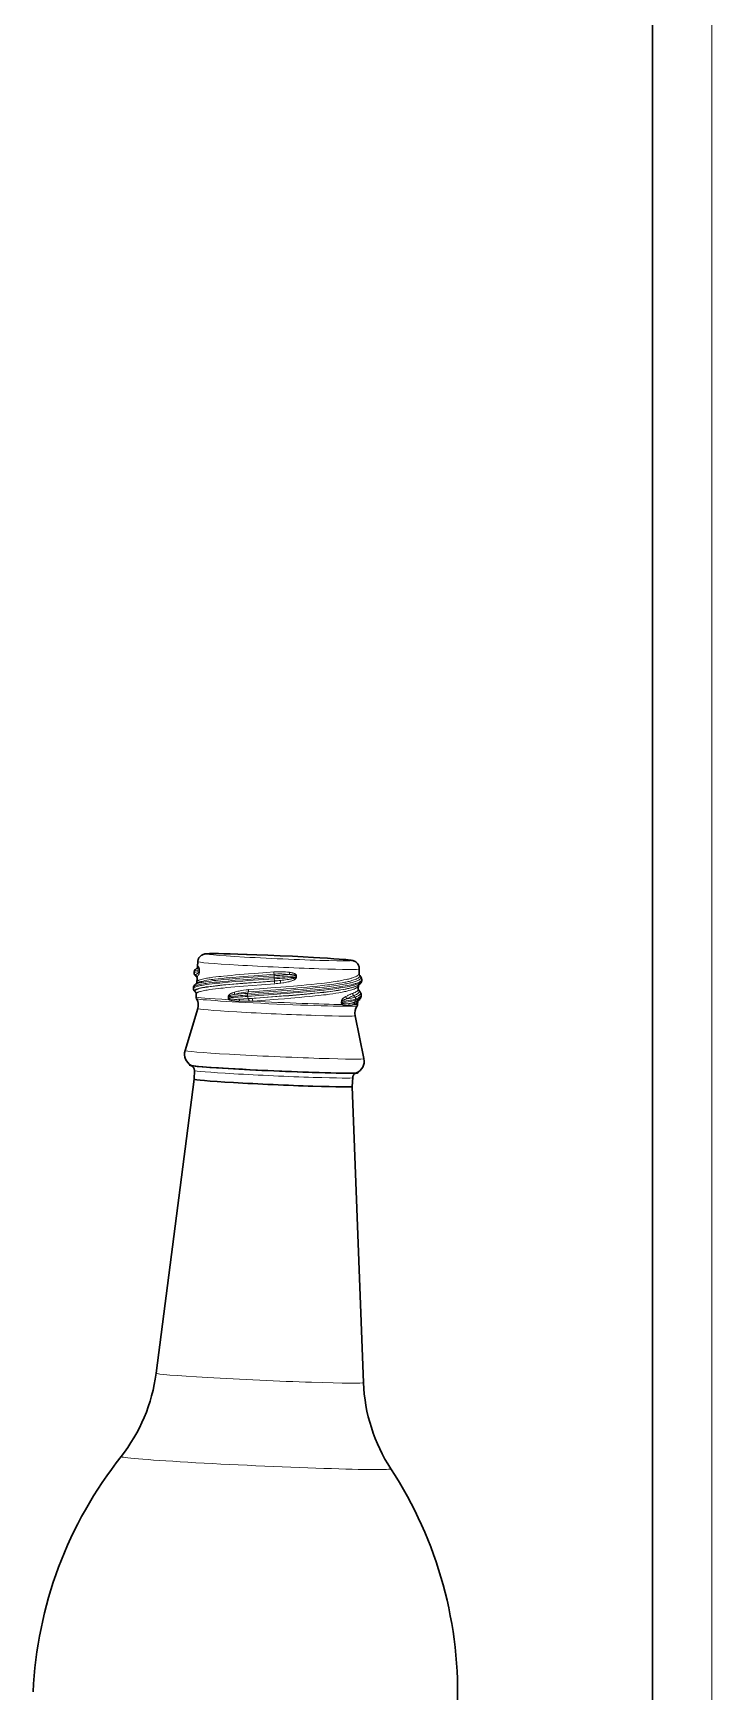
# Model space of a CAD drawing. Extents: x 0 to 420, y 0 to 594.
# Drawn here: x 339.1 to 420, y 198.3 to 396.2 of the extents above; entities that cross this region are included whole.
import ezdxf

# ---------------------------------------------------------------- set-up
doc = ezdxf.new("R2010")
doc.units = 0

msp = doc.modelspace()

# ---------------------------------------------------------------- linework, layer by layer
at = {"lineweight": 13}
msp.add_line((420.04, 0), (420.04, 594), dxfattribs=at)
at = {"color": 3, "lineweight": 30}
msp.add_line((412.97, 7.07), (412.97, 586.93), dxfattribs=at)
at = {"lineweight": 30, "ltscale": 0.013681}
for p, q in [((358.7, 284.87), (358.73, 285.42)), ((377.96, 284), (377.98, 284.55))]:
    msp.add_line(p, q, dxfattribs=at)
at = {"lineweight": 30, "ltscale": 0.001887}
for p, q in [((358.3, 284.22), (358.3, 284.14)), ((358.3, 284.14), (358.3, 284.07)), ((378.3, 283.3), (378.29, 283.23)), ((378.22, 281.46), (378.21, 281.38))]:
    msp.add_line(p, q, dxfattribs=at)
at = {"lineweight": 30, "ltscale": 0.000473849}
msp.add_line((358.32, 283.93), (358.31, 283.95), dxfattribs=at)
at = {"lineweight": 30, "ltscale": 0.005444}
msp.add_line((358.58, 284.62), (358.42, 284.47), dxfattribs=at)
at = {"lineweight": 13, "ltscale": 0.001113}
msp.add_line((358.44, 283.79), (358.47, 283.76), dxfattribs=at)
at = {"lineweight": 30, "ltscale": 0.000646455}
msp.add_line((358.56, 283.65), (358.58, 283.64), dxfattribs=at)
at = {"lineweight": 30, "ltscale": 0.011691}
for p, q in [((358.62, 283), (358.64, 283.47)), ((377.87, 282.13), (377.89, 282.6))]:
    msp.add_line(p, q, dxfattribs=at)
at = {"lineweight": 13, "ltscale": 0.001883}
msp.add_line((358.9, 284.34), (358.91, 284.41), dxfattribs=at)
at = {"lineweight": 13, "ltscale": 0.001882}
for p, q in [((358.9, 284.26), (358.9, 284.34)), ((370.42, 283.65), (370.43, 283.73)), ((370.42, 283.58), (370.42, 283.65)), ((362.36, 281.27), (362.35, 281.19)), ((362.35, 281.19), (362.35, 281.12)), ((375.84, 280.62), (375.85, 280.7)), ((375.84, 280.55), (375.84, 280.62))]:
    msp.add_line(p, q, dxfattribs=at)
at = {"lineweight": 13, "ltscale": 0.000843621}
msp.add_line((358.9, 284.26), (358.93, 284.26), dxfattribs=at)
at = {"lineweight": 13, "ltscale": 0.000842457}
msp.add_line((358.91, 284.41), (358.94, 284.41), dxfattribs=at)
at = {"lineweight": 13, "ltscale": 0.001881}
msp.add_line((358.93, 284.26), (358.94, 284.33), dxfattribs=at)
at = {"lineweight": 13, "ltscale": 0.00188}
for p, q in [((358.94, 284.33), (358.94, 284.41)), ((370.51, 283.65), (370.51, 283.73)), ((370.51, 283.58), (370.51, 283.65))]:
    msp.add_line(p, q, dxfattribs=at)
at = {"lineweight": 13, "ltscale": 0.004507}
msp.add_line((367.82, 283.93), (367.82, 283.75), dxfattribs=at)
at = {"lineweight": 13, "ltscale": 0.001875}
for p, q in [((367.83, 283.54), (367.84, 283.46)), ((367.84, 283.46), (367.85, 283.39)), ((364.67, 281.43), (364.67, 281.36)), ((364.67, 281.36), (364.68, 281.28))]:
    msp.add_line(p, q, dxfattribs=at)
at = {"lineweight": 13, "ltscale": 0.018278}
msp.add_line((368.6, 283.19), (367.87, 283.13), dxfattribs=at)
at = {"lineweight": 13, "ltscale": 0.000546129}
msp.add_line((367.87, 283.13), (367.88, 283.11), dxfattribs=at)
at = {"lineweight": 13, "ltscale": 0.002241}
for p, q in [((370.42, 283.58), (370.51, 283.58)), ((370.43, 283.73), (370.51, 283.73))]:
    msp.add_line(p, q, dxfattribs=at)
at = {"lineweight": 13, "ltscale": 0.006256}
msp.add_line((378.04, 283.67), (378.21, 283.49), dxfattribs=at)
at = {"lineweight": 30, "ltscale": 0.004819}
msp.add_line((378.05, 283.76), (378.17, 283.61), dxfattribs=at)
at = {"lineweight": 30, "ltscale": 0.000358293}
msp.add_line((378.27, 283.04), (378.27, 283.06), dxfattribs=at)
at = {"lineweight": 13, "ltscale": 0.001855}
for p, q in [((378.29, 283.2), (378.28, 283.13)), ((378.29, 283.27), (378.29, 283.2))]:
    msp.add_line(p, q, dxfattribs=at)
at = {"lineweight": 30, "ltscale": 0.001886}
for p, q in [((378.29, 283.23), (378.29, 283.15)), ((378.21, 281.38), (378.21, 281.31))]:
    msp.add_line(p, q, dxfattribs=at)
at = {"lineweight": 30, "ltscale": 0.001889}
msp.add_line((358.21, 282.36), (358.21, 282.29), dxfattribs=at)
at = {"lineweight": 30, "ltscale": 0.001888}
msp.add_line((358.21, 282.29), (358.21, 282.21), dxfattribs=at)
at = {"lineweight": 30, "ltscale": 0.006361}
msp.add_line((358.55, 282.84), (358.36, 282.67), dxfattribs=at)
at = {"lineweight": 30, "ltscale": 0.000738287}
msp.add_line((358.48, 281.77), (358.5, 281.76), dxfattribs=at)
at = {"lineweight": 30, "ltscale": 0.009055}
for p, q in [((358.54, 281.22), (358.55, 281.58)), ((377.79, 280.35), (377.81, 280.71))]:
    msp.add_line(p, q, dxfattribs=at)
at = {"lineweight": 13, "ltscale": 0.00171}
msp.add_line((362.42, 281.11), (362.35, 281.12), dxfattribs=at)
at = {"lineweight": 13, "ltscale": 0.001708}
msp.add_line((362.42, 281.26), (362.36, 281.27), dxfattribs=at)
at = {"lineweight": 13, "ltscale": 0.001884}
for p, q in [((362.42, 281.26), (362.42, 281.19)), ((362.42, 281.19), (362.42, 281.11)), ((375.91, 280.62), (375.91, 280.7)), ((375.91, 280.55), (375.91, 280.62))]:
    msp.add_line(p, q, dxfattribs=at)
at = {"lineweight": 13, "ltscale": 0.003089}
msp.add_line((363.52, 280.94), (363.64, 280.94), dxfattribs=at)
at = {"lineweight": 13, "ltscale": 0.00462}
msp.add_line((364.74, 281.82), (364.68, 281.64), dxfattribs=at)
at = {"lineweight": 13, "ltscale": 0.000714841}
msp.add_line((364.75, 281.02), (364.77, 281), dxfattribs=at)
at = {"lineweight": 13, "ltscale": 0.011226}
msp.add_line((364.77, 281), (365.21, 281.04), dxfattribs=at)
at = {"lineweight": 13, "ltscale": 0.006192}
msp.add_line((377.31, 281.38), (377.47, 281.19), dxfattribs=at)
at = {"lineweight": 13, "ltscale": 0.001857}
for p, q in [((377.56, 280.98), (377.56, 280.9)), ((377.56, 280.9), (377.56, 280.83))]:
    msp.add_line(p, q, dxfattribs=at)
at = {"lineweight": 30, "ltscale": 0.001142}
msp.add_line((377.83, 282.6), (377.79, 282.58), dxfattribs=at)
at = {"lineweight": 30, "ltscale": 0.006037}
msp.add_line((377.89, 282.06), (378.05, 281.88), dxfattribs=at)
at = {"lineweight": 30, "ltscale": 0.000256948}
msp.add_line((377.9, 282.64), (377.9, 282.63), dxfattribs=at)
at = {"lineweight": 30, "ltscale": 0.130659}
for p, q in [((358.73, 279.83), (357.21, 274.83)), ((377.48, 278.98), (378.54, 273.86))]:
    msp.add_line(p, q, dxfattribs=at)
at = {"lineweight": 13, "ltscale": 0.003245}
msp.add_line((363.59, 280.71), (363.72, 280.71), dxfattribs=at)
at = {"lineweight": 13, "ltscale": 0.010954}
msp.add_line((364.85, 280.71), (365.29, 280.71), dxfattribs=at)
at = {"lineweight": 13, "ltscale": 0.001681}
msp.add_line((375.84, 280.55), (375.91, 280.55), dxfattribs=at)
at = {"lineweight": 13, "ltscale": 0.001679}
msp.add_line((375.85, 280.7), (375.91, 280.7), dxfattribs=at)
at = {"lineweight": 13, "ltscale": 0.003853}
msp.add_line((377.2, 280.28), (377.35, 280.31), dxfattribs=at)
at = {"lineweight": 13, "ltscale": 0.001096}
msp.add_line((377.42, 280.58), (377.38, 280.56), dxfattribs=at)
at = {"lineweight": 30, "ltscale": 0.001148}
msp.add_line((377.75, 280.72), (377.71, 280.7), dxfattribs=at)
at = {"lineweight": 30}
for p, q in [((358.28, 271.4), (353.76, 236.33)), ((377.16, 270.55), (378.49, 235.21))]:
    msp.add_line(p, q, dxfattribs=at)
at = {"lineweight": 30, "ltscale": 0.026244}
msp.add_line((358.28, 271.4), (358.33, 272.45), dxfattribs=at)
at = {"lineweight": 30, "ltscale": 0.026243}
msp.add_line((377.16, 270.55), (377.21, 271.6), dxfattribs=at)
at = {"lineweight": 13}
for points in [[(358.8, 284.83), (358.76, 284.85), (358.74, 284.87), (358.72, 284.88), (358.71, 284.88), (358.71, 284.88), (358.7, 284.88), (358.7, 284.87)], [(367.83, 283.54), (365.93, 283.4), (364.7, 283.31), (364.1, 283.27), (363.2, 283.2), (362.77, 283.16), (362.34, 283.12), (361.67, 283.06), (361.34, 283.03), (361.01, 283), (360.72, 282.97), (360.45, 282.94), (360.08, 282.89), (359.73, 282.84), (359.57, 282.82), (359.41, 282.79), (359.17, 282.75), (359.05, 282.73), (358.95, 282.71), (358.81, 282.67), (358.69, 282.64), (358.58, 282.61), (358.5, 282.58), (358.42, 282.55), (358.39, 282.53), (358.35, 282.52), (358.32, 282.5), (358.29, 282.47), (358.26, 282.45), (358.24, 282.43), (358.23, 282.41), (358.22, 282.39), (358.21, 282.36)], [(367.85, 283.39), (365.95, 283.25), (364.71, 283.16), (364.1, 283.12), (363.21, 283.05), (362.77, 283.01), (362.34, 282.97), (361.67, 282.91), (361.34, 282.88), (361.01, 282.85), (360.72, 282.82), (360.44, 282.79), (360.07, 282.74), (359.73, 282.69), (359.56, 282.67), (359.41, 282.64), (359.16, 282.6), (359.05, 282.58), (358.94, 282.55), (358.81, 282.52), (358.69, 282.49), (358.58, 282.46), (358.49, 282.43), (358.41, 282.4), (358.38, 282.38), (358.35, 282.37), (358.31, 282.35), (358.28, 282.32), (358.25, 282.3), (358.23, 282.28), (358.22, 282.26), (358.21, 282.24), (358.21, 282.21)], [(367.87, 283.13), (366.01, 282.99), (364.78, 282.9), (364.18, 282.86), (363.3, 282.79), (362.86, 282.75), (362.44, 282.71), (361.78, 282.65), (361.45, 282.62), (361.13, 282.59), (360.84, 282.56), (360.57, 282.52), (360.2, 282.48), (359.86, 282.43), (359.7, 282.41), (359.55, 282.38), (359.41, 282.36), (359.28, 282.33), (359.18, 282.31), (359.08, 282.29), (358.94, 282.26), (358.82, 282.23), (358.71, 282.19), (358.62, 282.16), (358.55, 282.13), (358.51, 282.11), (358.48, 282.1), (358.45, 282.08), (358.41, 282.05), (358.39, 282.03), (358.37, 282.01), (358.36, 282), (358.35, 281.98), (358.35, 281.96), (358.34, 281.94), (358.34, 281.93), (358.35, 281.91), (358.36, 281.88), (358.37, 281.86), (358.39, 281.84), (358.41, 281.82), (358.43, 281.81), (358.45, 281.79), (358.48, 281.77)], [(367.82, 283.75), (365.9, 283.61), (364.75, 283.53), (364.18, 283.48), (363.31, 283.41), (362.88, 283.38), (362.46, 283.34), (361.81, 283.28), (361.47, 283.25), (361.14, 283.22), (360.87, 283.19), (360.61, 283.16), (360.24, 283.11), (359.9, 283.07), (359.74, 283.04), (359.58, 283.02), (359.44, 282.99), (359.3, 282.97), (359.19, 282.95), (359.09, 282.93), (358.95, 282.9), (358.82, 282.86), (358.7, 282.83), (358.61, 282.8), (358.53, 282.77), (358.5, 282.75), (358.46, 282.73), (358.42, 282.71), (358.39, 282.69), (358.36, 282.67)], [(358.44, 283.79), (358.44, 283.76), (358.46, 283.74), (358.48, 283.72), (358.5, 283.7), (358.51, 283.69), (358.56, 283.65)], [(358.47, 283.85), (358.49, 283.88), (358.52, 283.9), (358.54, 283.92), (358.57, 283.95), (358.62, 283.98), (358.68, 284.02), (358.73, 284.05), (358.75, 284.07), (358.79, 284.11), (358.81, 284.12), (358.83, 284.14), (358.85, 284.17), (358.87, 284.18), (358.88, 284.21), (358.89, 284.22), (358.9, 284.24), (358.9, 284.26)], [(358.47, 283.76), (358.48, 283.75), (358.49, 283.73), (358.5, 283.72), (358.51, 283.7), (358.54, 283.67), (358.58, 283.64)], [(358.55, 282.84), (358.57, 282.85), (358.58, 282.87), (358.63, 282.9), (358.68, 282.92), (358.74, 282.95), (358.81, 282.98), (358.89, 283), (358.95, 283.02), (359.02, 283.04), (359.1, 283.06), (359.19, 283.08), (359.37, 283.12), (359.58, 283.16), (359.81, 283.2), (360.05, 283.24), (360.31, 283.28), (360.51, 283.3), (360.72, 283.33), (361.16, 283.38), (361.62, 283.43), (362.11, 283.48), (362.49, 283.51), (362.88, 283.55), (363.69, 283.61)], [(358.67, 284.57), (358.64, 284.59), (358.62, 284.61), (358.6, 284.62), (358.59, 284.62), (358.59, 284.62), (358.58, 284.62)], [(358.62, 283), (358.62, 283.03), (358.63, 283.05), (358.64, 283.07), (358.66, 283.09), (358.68, 283.11), (358.71, 283.13), (358.73, 283.15), (358.76, 283.16), (358.81, 283.19), (358.86, 283.21), (358.91, 283.23), (358.96, 283.25), (359.02, 283.27), (359.14, 283.31), (359.29, 283.34), (359.44, 283.38), (359.62, 283.41), (359.75, 283.44), (359.89, 283.46), (360.05, 283.49), (360.22, 283.51), (360.54, 283.56), (360.88, 283.6), (361.24, 283.64), (361.52, 283.67), (361.81, 283.7), (362.26, 283.75), (362.72, 283.79), (363.22, 283.84), (363.73, 283.88)], [(358.65, 283.52), (358.66, 283.55), (358.67, 283.58), (358.69, 283.62), (358.71, 283.65), (358.75, 283.72), (358.79, 283.8), (358.82, 283.84), (358.84, 283.89), (358.86, 283.93), (358.88, 283.99), (358.9, 284.05), (358.91, 284.09), (358.92, 284.13), (358.93, 284.18), (358.93, 284.23), (358.93, 284.26)], [(358.91, 284.41), (358.91, 284.43), (358.9, 284.46), (358.89, 284.47), (358.88, 284.49), (358.87, 284.5), (358.86, 284.51), (358.84, 284.52), (358.82, 284.53), (358.8, 284.54), (358.77, 284.55), (358.75, 284.56), (358.71, 284.56), (358.67, 284.57)], [(358.94, 284.41), (358.94, 284.47), (358.94, 284.52), (358.93, 284.56), (358.92, 284.6), (358.91, 284.63), (358.9, 284.66), (358.89, 284.7), (358.87, 284.74), (358.85, 284.76), (358.84, 284.78), (358.83, 284.8), (358.81, 284.81), (358.8, 284.83)], [(363.56, 282.78), (364.08, 282.82), (365.15, 282.91), (366.27, 282.99), (367.88, 283.11)], [(363.69, 283.61), (364.75, 283.7), (365.47, 283.75), (366.95, 283.87), (367.82, 283.93)], [(363.73, 283.88), (364.77, 283.96), (365.49, 284.02), (366.95, 284.13), (367.8, 284.2)], [(378.29, 283.27), (378.28, 283.25), (378.26, 283.22), (378.24, 283.2), (378.23, 283.18), (378.21, 283.16), (378.17, 283.12), (378.11, 283.08), (378.05, 283.04), (377.97, 283), (377.89, 282.96), (377.8, 282.92), (377.7, 282.88), (377.59, 282.84), (377.51, 282.82), (377.43, 282.79), (377.33, 282.76), (377.22, 282.73), (377.01, 282.68), (376.78, 282.63), (376.54, 282.58), (376.29, 282.53), (376.03, 282.49), (375.75, 282.44), (375.54, 282.41), (375.32, 282.38), (375.08, 282.34), (374.83, 282.31), (374.31, 282.24), (373.78, 282.18), (373.24, 282.12), (372.68, 282.06), (372.12, 282.01), (371.69, 281.97), (371.26, 281.93), (370.69, 281.88), (370.12, 281.84), (369.37, 281.78), (368.62, 281.72), (367.74, 281.66), (365.97, 281.53), (364.67, 281.43)], [(378.21, 283.49), (378.19, 283.46), (378.17, 283.42), (378.15, 283.39), (378.11, 283.36), (378.09, 283.34), (378.06, 283.32), (378.03, 283.29), (378, 283.27), (377.96, 283.25), (377.92, 283.23), (377.88, 283.2), (377.83, 283.18), (377.73, 283.14), (377.61, 283.09), (377.49, 283.05), (377.36, 283.01), (377.26, 282.98), (377.15, 282.95), (377.04, 282.92), (376.92, 282.89), (376.78, 282.86), (376.64, 282.83), (376.49, 282.8), (376.33, 282.77), (376.01, 282.71), (375.68, 282.65), (375.33, 282.6), (374.96, 282.55), (374.69, 282.51), (374.42, 282.48), (374.12, 282.44), (373.81, 282.4), (373.27, 282.34), (372.73, 282.29), (372.17, 282.23), (371.75, 282.19), (371.32, 282.16), (370.75, 282.11), (370.18, 282.06), (369.45, 282), (368.71, 281.94), (367.81, 281.88), (366.01, 281.74), (364.68, 281.64)], [(378.28, 283.13), (378.27, 283.1), (378.26, 283.07), (378.24, 283.05), (378.22, 283.03), (378.2, 283.01), (378.18, 282.99), (378.16, 282.97), (378.11, 282.93), (378.05, 282.89), (377.97, 282.85), (377.89, 282.81), (377.8, 282.77), (377.7, 282.73), (377.59, 282.69), (377.51, 282.67), (377.43, 282.64), (377.33, 282.61), (377.23, 282.59), (377.01, 282.53), (376.79, 282.48), (376.55, 282.43), (376.3, 282.38), (376.03, 282.34), (375.76, 282.29), (375.55, 282.26), (375.33, 282.23), (375.09, 282.19), (374.84, 282.16), (374.32, 282.09), (373.79, 282.03), (373.25, 281.97), (372.7, 281.92), (372.14, 281.86), (371.71, 281.82), (371.28, 281.78), (370.71, 281.74), (370.13, 281.69), (369.38, 281.63), (368.64, 281.57), (367.75, 281.51), (365.99, 281.38), (364.68, 281.28)], [(364.74, 281.82), (366.07, 281.92), (367.43, 282.03), (368.65, 282.12), (369.26, 282.17), (370.17, 282.24), (370.65, 282.29), (371.13, 282.33), (371.77, 282.39), (372.39, 282.45), (373, 282.51), (373.59, 282.58), (373.9, 282.61), (374.21, 282.65), (374.46, 282.68), (374.71, 282.72), (374.96, 282.75), (375.2, 282.79), (375.42, 282.82), (375.63, 282.85), (375.95, 282.91), (376.25, 282.97), (376.4, 283), (376.55, 283.03), (376.67, 283.06), (376.79, 283.08), (376.91, 283.11), (377.02, 283.14), (377.12, 283.17), (377.21, 283.2), (377.35, 283.24), (377.48, 283.29), (377.6, 283.34), (377.65, 283.36), (377.7, 283.38), (377.77, 283.42), (377.84, 283.46), (377.9, 283.5), (377.92, 283.52), (377.95, 283.54), (377.97, 283.56), (377.98, 283.58), (378.01, 283.61), (378.03, 283.64), (378.04, 283.67)], [(364.76, 282.09), (366.07, 282.19), (367.42, 282.29), (368.63, 282.39), (369.23, 282.44), (370.13, 282.51), (370.61, 282.55), (371.08, 282.6), (371.71, 282.65), (372.33, 282.72), (372.94, 282.78), (373.52, 282.84), (373.83, 282.88), (374.13, 282.92), (374.39, 282.95), (374.64, 282.99), (374.88, 283.02), (375.12, 283.06), (375.34, 283.09), (375.55, 283.12), (375.86, 283.18), (376.16, 283.24), (376.44, 283.29), (376.57, 283.32), (376.7, 283.35), (376.81, 283.38), (376.92, 283.41), (377.02, 283.44), (377.12, 283.47), (377.26, 283.52), (377.39, 283.56), (377.5, 283.61), (377.55, 283.63), (377.6, 283.66), (377.68, 283.7), (377.74, 283.73), (377.8, 283.77), (377.83, 283.8), (377.85, 283.82), (377.87, 283.84), (377.89, 283.86), (377.91, 283.88), (377.93, 283.91), (377.94, 283.94)], [(368.6, 283.19), (368.81, 283.21), (369.01, 283.23), (369.2, 283.25), (369.39, 283.28), (369.58, 283.31), (369.68, 283.32), (369.78, 283.34), (369.87, 283.36), (369.96, 283.38), (370.06, 283.4), (370.15, 283.42), (370.2, 283.44), (370.25, 283.46), (370.28, 283.47), (370.31, 283.49), (370.34, 283.5), (370.37, 283.52), (370.38, 283.53), (370.39, 283.54), (370.41, 283.55), (370.41, 283.56), (370.42, 283.57), (370.42, 283.58)], [(368.63, 282.87), (368.89, 282.9), (369.01, 282.92), (369.14, 282.94), (369.3, 282.97), (369.47, 283.01), (369.55, 283.02), (369.63, 283.04), (369.71, 283.07), (369.79, 283.09), (369.86, 283.11), (369.93, 283.13), (370.02, 283.17), (370.08, 283.19), (370.13, 283.21), (370.17, 283.23), (370.21, 283.25), (370.28, 283.29), (370.31, 283.31), (370.34, 283.33), (370.36, 283.35), (370.39, 283.37), (370.41, 283.39), (370.44, 283.42), (370.45, 283.44), (370.47, 283.46), (370.48, 283.48), (370.49, 283.51), (370.5, 283.54), (370.51, 283.56), (370.51, 283.58)], [(370.43, 283.73), (370.43, 283.74), (370.42, 283.74), (370.42, 283.75), (370.42, 283.76), (370.4, 283.77), (370.38, 283.79), (370.36, 283.8), (370.33, 283.81), (370.3, 283.82), (370.27, 283.83), (370.21, 283.84), (370.15, 283.85), (370.1, 283.86), (370.02, 283.87), (369.94, 283.88), (369.85, 283.88), (369.75, 283.88), (369.66, 283.89)], [(370.51, 283.73), (370.51, 283.74), (370.51, 283.76), (370.51, 283.78), (370.51, 283.79), (370.49, 283.82), (370.48, 283.85), (370.46, 283.87), (370.44, 283.89), (370.42, 283.91), (370.4, 283.93), (370.35, 283.96), (370.31, 283.98), (370.25, 284.01), (370.19, 284.04), (370.13, 284.06), (370.08, 284.07), (370.03, 284.09), (369.94, 284.11), (369.87, 284.12), (369.81, 284.13), (369.67, 284.15)], [(363.56, 282.78), (363.03, 282.74), (362.52, 282.7), (362.08, 282.66), (361.65, 282.61), (361.36, 282.58), (361.08, 282.55), (360.71, 282.51), (360.37, 282.47), (360.05, 282.43), (359.87, 282.4), (359.71, 282.38), (359.55, 282.35), (359.41, 282.33), (359.23, 282.29), (359.06, 282.25), (358.91, 282.22), (358.78, 282.18), (358.72, 282.16), (358.67, 282.14), (358.62, 282.12), (358.58, 282.1), (358.52, 282.08), (358.48, 282.05), (358.44, 282.02), (358.42, 282), (358.41, 281.99), (358.4, 281.97), (358.39, 281.95), (358.38, 281.93), (358.38, 281.91), (358.38, 281.9), (358.39, 281.87), (358.4, 281.85), (358.42, 281.83), (358.43, 281.81), (358.45, 281.8), (358.47, 281.78), (358.5, 281.76)], [(363.67, 282.46), (363.15, 282.41), (362.65, 282.37), (362.19, 282.33), (361.76, 282.28), (361.46, 282.25), (361.18, 282.22), (360.82, 282.18), (360.48, 282.14), (360.16, 282.09), (359.99, 282.07), (359.83, 282.04), (359.67, 282.01), (359.53, 281.99), (359.35, 281.95), (359.19, 281.91), (359.04, 281.88), (358.97, 281.86), (358.91, 281.84), (358.86, 281.82), (358.81, 281.8), (358.75, 281.77), (358.69, 281.74), (358.65, 281.71), (358.62, 281.69), (358.59, 281.66), (358.58, 281.65), (358.57, 281.64), (358.56, 281.62), (358.56, 281.6), (358.55, 281.58)], [(362.35, 281.12), (362.35, 281.08), (362.35, 281.05), (362.36, 281.02), (362.38, 280.99), (362.39, 280.97), (362.41, 280.94), (362.43, 280.93), (362.44, 280.91), (362.47, 280.89), (362.49, 280.87)], [(363.1, 281.79), (362.99, 281.76), (362.89, 281.72), (362.83, 281.7), (362.78, 281.68), (362.73, 281.66), (362.68, 281.63), (362.62, 281.6), (362.56, 281.56), (362.53, 281.54), (362.5, 281.52), (362.48, 281.49), (362.45, 281.47), (362.43, 281.44), (362.4, 281.4), (362.39, 281.38), (362.38, 281.36), (362.37, 281.34), (362.36, 281.31), (362.36, 281.29), (362.36, 281.27)], [(363.09, 281.52), (363, 281.51), (362.91, 281.49), (362.85, 281.47), (362.78, 281.46), (362.71, 281.44), (362.64, 281.41), (362.6, 281.4), (362.56, 281.38), (362.53, 281.37), (362.51, 281.36), (362.49, 281.34), (362.47, 281.33), (362.45, 281.31), (362.44, 281.3), (362.43, 281.28), (362.42, 281.27), (362.42, 281.26)], [(362.42, 281.11), (362.42, 281.1), (362.42, 281.09), (362.42, 281.08), (362.43, 281.07), (362.44, 281.06), (362.46, 281.04), (362.48, 281.03), (362.51, 281.02), (362.53, 281.01)], [(363.52, 280.94), (363.38, 280.93), (363.24, 280.93), (363.11, 280.93), (362.97, 280.94), (362.91, 280.94), (362.84, 280.95), (362.78, 280.95), (362.71, 280.96), (362.67, 280.97), (362.62, 280.98), (362.58, 280.99), (362.53, 281.01)], [(363.67, 282.46), (364.18, 282.5), (365.24, 282.59), (366.34, 282.67), (367.91, 282.79)], [(377.83, 282.6), (377.74, 282.56), (377.64, 282.51), (377.53, 282.47), (377.41, 282.43), (377.33, 282.4), (377.24, 282.38), (377.05, 282.32), (376.94, 282.29), (376.82, 282.27), (376.58, 282.21), (376.32, 282.16), (376.05, 282.11), (375.77, 282.06), (375.48, 282.01), (375.25, 281.98), (375.02, 281.94), (374.58, 281.88), (374.12, 281.83), (373.65, 281.77), (373.32, 281.73), (372.98, 281.7), (372.58, 281.66), (372.18, 281.62), (371.42, 281.55), (370.52, 281.47), (369.59, 281.39), (368.9, 281.34), (367.51, 281.23), (366.12, 281.13), (364.75, 281.02)], [(364.77, 281), (364.78, 280.98), (364.79, 280.96), (364.8, 280.93), (364.81, 280.9), (364.83, 280.84), (364.84, 280.78), (364.85, 280.71)], [(377.79, 282.58), (377.7, 282.54), (377.6, 282.49), (377.49, 282.45), (377.37, 282.41), (377.24, 282.37), (377.1, 282.33), (376.99, 282.3), (376.88, 282.27), (376.76, 282.24), (376.63, 282.21), (376.37, 282.15), (376.09, 282.1), (375.79, 282.05), (375.48, 282), (375.16, 281.95), (374.82, 281.9), (374.56, 281.86), (374.3, 281.83), (373.75, 281.76), (373.23, 281.71), (372.7, 281.65), (372.15, 281.59), (371.74, 281.55), (371.31, 281.52), (370.45, 281.44), (369.58, 281.37), (368.71, 281.3), (368.17, 281.26), (367.11, 281.18), (366.16, 281.11), (365.21, 281.04)], [(377.89, 282.54), (377.88, 282.52), (377.86, 282.49), (377.85, 282.47), (377.84, 282.45), (377.82, 282.43), (377.78, 282.39), (377.74, 282.36), (377.69, 282.32), (377.63, 282.29), (377.57, 282.25), (377.53, 282.23), (377.48, 282.21), (377.37, 282.16), (377.31, 282.14), (377.24, 282.11), (377.09, 282.06), (376.93, 282.01), (376.76, 281.97), (376.64, 281.94), (376.52, 281.91), (376.38, 281.88), (376.24, 281.85), (376.09, 281.81), (375.94, 281.78), (375.76, 281.75), (375.57, 281.72), (375.21, 281.66), (374.83, 281.6), (374.44, 281.55), (374.03, 281.49), (373.73, 281.46), (373.43, 281.42), (373.08, 281.38), (372.73, 281.34), (372.11, 281.28), (371.46, 281.22), (370.81, 281.16), (370.32, 281.11), (369.82, 281.07), (369.06, 281.01), (368.3, 280.95), (366.79, 280.83), (365.29, 280.71)], [(375.85, 280.7), (375.85, 280.74), (375.86, 280.78), (375.87, 280.82), (375.89, 280.84), (375.9, 280.87), (375.93, 280.91), (375.95, 280.94), (375.98, 280.98), (376.01, 281), (376.03, 281.03), (376.06, 281.06), (376.1, 281.08), (376.14, 281.12), (376.19, 281.15), (376.23, 281.18), (376.28, 281.21), (376.37, 281.26)], [(375.91, 280.7), (375.92, 280.71), (375.92, 280.72), (375.93, 280.74), (375.95, 280.76), (375.97, 280.77), (375.99, 280.79), (376.01, 280.8), (376.05, 280.82), (376.09, 280.84), (376.13, 280.86), (376.18, 280.88), (376.23, 280.9), (376.32, 280.93), (376.4, 280.96), (376.5, 280.99)], [(376.37, 281.26), (376.58, 281.37), (376.68, 281.42), (376.78, 281.47), (376.91, 281.52), (377.03, 281.58), (377.14, 281.62), (377.21, 281.64)], [(376.5, 280.99), (376.64, 281.06), (376.77, 281.13), (376.9, 281.2), (377.02, 281.26), (377.13, 281.31), (377.24, 281.35), (377.31, 281.38)], [(377.87, 282.13), (377.87, 282.11), (377.86, 282.08), (377.85, 282.05), (377.85, 282.04), (377.83, 282.02), (377.82, 282), (377.81, 281.98), (377.77, 281.94), (377.73, 281.9), (377.68, 281.87), (377.62, 281.83), (377.58, 281.81), (377.54, 281.79), (377.49, 281.76), (377.44, 281.74), (377.33, 281.69), (377.21, 281.64)], [(377.89, 282.06), (377.91, 282.04), (377.92, 282.02), (377.93, 282), (377.94, 281.98), (377.96, 281.95), (377.96, 281.92), (377.97, 281.89), (377.97, 281.86), (377.97, 281.83), (377.96, 281.8), (377.94, 281.77), (377.93, 281.74), (377.91, 281.72), (377.9, 281.7), (377.88, 281.68), (377.86, 281.66), (377.81, 281.62), (377.76, 281.58), (377.71, 281.55), (377.65, 281.52), (377.58, 281.49), (377.53, 281.46), (377.47, 281.44), (377.39, 281.41), (377.31, 281.38)], [(378.05, 281.88), (378.08, 281.84), (378.1, 281.82), (378.11, 281.8), (378.12, 281.78), (378.13, 281.76), (378.14, 281.73), (378.14, 281.7), (378.14, 281.66), (378.13, 281.63), (378.12, 281.6), (378.11, 281.57), (378.08, 281.54), (378.06, 281.5), (378.02, 281.47), (378, 281.45), (377.97, 281.43), (377.94, 281.41), (377.91, 281.39), (377.85, 281.35), (377.78, 281.32), (377.71, 281.29), (377.66, 281.26), (377.6, 281.24), (377.47, 281.19)], [(378.22, 281.46), (378.21, 281.42), (378.2, 281.39), (378.19, 281.35), (378.16, 281.32), (378.14, 281.29), (378.1, 281.25), (378.05, 281.22), (378, 281.18), (377.94, 281.15), (377.88, 281.11), (377.81, 281.08), (377.75, 281.05), (377.69, 281.03), (377.56, 280.98), (377.56, 280.98)], [(378.21, 281.31), (378.21, 281.27), (378.2, 281.24), (378.18, 281.2), (378.16, 281.17), (378.13, 281.14), (378.09, 281.1), (378.05, 281.07), (378, 281.03), (377.94, 281), (377.88, 280.96), (377.81, 280.93), (377.75, 280.9), (377.69, 280.88), (377.56, 280.83), (377.56, 280.83)], [(363.59, 280.71), (363.46, 280.72), (363.32, 280.73), (363.24, 280.73), (363.15, 280.74), (363.04, 280.75), (362.92, 280.77), (362.81, 280.78), (362.76, 280.79), (362.7, 280.81), (362.63, 280.83), (362.56, 280.85), (362.49, 280.87)], [(375.84, 280.55), (375.84, 280.51), (375.85, 280.47), (375.86, 280.43), (375.87, 280.4), (375.89, 280.36), (375.92, 280.33), (375.94, 280.31)], [(375.91, 280.55), (375.91, 280.53), (375.91, 280.52), (375.92, 280.5), (375.93, 280.49), (375.94, 280.48), (375.96, 280.47), (375.98, 280.46), (376.02, 280.45)], [(376.69, 280.21), (376.62, 280.21), (376.54, 280.21), (376.48, 280.21), (376.41, 280.21), (376.36, 280.21), (376.31, 280.22), (376.26, 280.22), (376.21, 280.23), (376.16, 280.24), (376.11, 280.25), (376.05, 280.27), (376, 280.29), (375.94, 280.31)], [(376.85, 280.43), (376.73, 280.42), (376.6, 280.4), (376.53, 280.4), (376.47, 280.4), (376.38, 280.39), (376.29, 280.4), (376.24, 280.4), (376.19, 280.41), (376.14, 280.42), (376.08, 280.43), (376.02, 280.45)], [(377.35, 280.31), (377.41, 280.33), (377.46, 280.36), (377.5, 280.38), (377.55, 280.4), (377.61, 280.44), (377.66, 280.48), (377.7, 280.52), (377.72, 280.54), (377.74, 280.55), (377.76, 280.59), (377.78, 280.62), (377.8, 280.65), (377.8, 280.68), (377.81, 280.71)]]:
    msp.add_lwpolyline(points, dxfattribs=at)
at = {"lineweight": 30}
for points in [[(358.73, 285.42), (358.73, 285.49), (358.74, 285.56), (358.76, 285.62), (358.78, 285.69), (358.8, 285.76), (358.83, 285.82), (358.87, 285.88), (358.9, 285.93), (358.94, 285.98), (358.97, 286.02), (359, 286.05), (359.05, 286.1), (359.1, 286.14), (359.16, 286.19), (359.22, 286.22), (359.28, 286.26), (359.35, 286.29), (359.39, 286.3), (359.43, 286.32), (359.49, 286.33), (359.56, 286.35), (359.62, 286.36), (359.71, 286.37), (359.82, 286.38), (359.95, 286.38), (360.13, 286.39), (360.41, 286.39), (360.74, 286.39), (361.21, 286.39), (361.85, 286.38), (362.58, 286.36), (363.51, 286.33), (364.54, 286.3), (365.77, 286.26), (367.07, 286.2), (368.55, 286.14), (370.02, 286.07), (371.3, 286), (372.52, 285.94)], [(377.98, 284.55), (377.98, 284.62), (377.98, 284.68), (377.97, 284.75), (377.96, 284.82), (377.94, 284.89), (377.91, 284.96), (377.88, 285.02), (377.85, 285.08), (377.81, 285.14), (377.77, 285.2), (377.73, 285.25), (377.68, 285.3), (377.62, 285.35), (377.57, 285.39), (377.5, 285.43), (377.44, 285.47), (377.4, 285.49), (377.37, 285.5), (377.3, 285.53), (377.22, 285.55), (377.16, 285.57), (377.09, 285.58), (376.97, 285.6), (376.85, 285.62), (376.66, 285.64), (376.38, 285.67), (376.05, 285.7), (375.58, 285.74), (374.94, 285.78), (374.21, 285.83), (373.28, 285.89), (372.52, 285.94)], [(358.56, 283.65), (358.51, 283.69), (358.46, 283.73), (358.42, 283.77), (358.39, 283.81), (358.37, 283.84), (358.35, 283.87), (358.33, 283.9), (358.32, 283.93)], [(377.83, 282.6), (377.91, 282.65), (377.97, 282.69), (378.03, 282.73), (378.09, 282.78), (378.13, 282.82), (378.17, 282.86), (378.2, 282.9), (378.22, 282.94), (378.24, 282.98), (378.26, 283.02), (378.27, 283.04)], [(358.21, 282.36), (358.22, 282.41), (358.23, 282.46), (358.24, 282.5), (358.26, 282.53), (358.28, 282.56), (358.3, 282.59), (358.32, 282.62), (358.35, 282.65), (358.36, 282.67)], [(358.48, 281.77), (358.43, 281.81), (358.38, 281.85), (358.34, 281.89), (358.3, 281.93), (358.28, 281.96), (358.26, 281.99), (358.25, 282.02), (358.23, 282.06), (358.21, 282.11), (358.21, 282.16), (358.21, 282.2), (358.21, 282.21)], [(377.75, 280.72), (377.81, 280.76), (377.87, 280.79), (377.93, 280.84), (377.99, 280.88), (378.04, 280.93), (378.07, 280.97), (378.1, 281), (378.13, 281.04), (378.15, 281.08), (378.17, 281.12), (378.18, 281.16), (378.19, 281.2), (378.2, 281.23), (378.21, 281.28), (378.21, 281.31)], [(378.22, 281.46), (378.22, 281.5), (378.22, 281.54), (378.21, 281.58), (378.2, 281.62), (378.19, 281.66), (378.16, 281.71), (378.14, 281.75), (378.11, 281.8), (378.07, 281.85), (378.05, 281.88)], [(377.21, 271.6), (377.21, 271.64), (377.22, 271.69), (377.23, 271.73), (377.24, 271.77), (377.26, 271.82), (377.29, 271.87), (377.32, 271.91), (377.35, 271.96), (377.39, 272), (377.42, 272.03), (377.46, 272.05), (377.5, 272.08), (377.53, 272.1), (377.56, 272.11), (377.6, 272.12), (377.63, 272.13)]]:
    msp.add_lwpolyline(points, dxfattribs=at)
for centre, radius, start, end in [((358.67, 284.2), 0.365, 131.6829, 176.7338), ((358.65, 284.05), 0.352, 177.3536, 196.9349), ((358.37, 283.01), 0.249, 316.6211, 358.8011), ((358.34, 284.89), 0.367, 312.6962, 357.2558), ((358.43, 283.5), 0.206, 16.0893, 42.2089), ((358.38, 283.48), 0.255, 357.7832, 16.9602), ((378.3, 283.99), 0.34, 178.1176, 222.3918), ((377.86, 283.31), 0.437, 358.6723, 43.7061), ((377.88, 283.17), 0.404, 343.5661, 357.4749), ((358.31, 281.6), 0.243, 355.5251, 40.2384), ((358.92, 281.21), 0.38, 177.4239, 210.3062), ((357.3, 280.26), 1.49, 343.0662, 30.2607), ((378.02, 282.12), 0.146, 175.8614, 206.2889), ((378.04, 282.59), 0.143, 163.2023, 176.6149), ((378.94, 279.28), 1.49, 144.5502, 191.7448), ((377.41, 280.37), 0.38, 324.508, 357.3902), ((377.97, 280.71), 0.164, 159.1933, 177.7259), ((358.65, 274.39), 1.51, 163.123, 241.8185), ((357.74, 272.48), 0.586, 357.1043, 68.7697), ((377.06, 273.55), 1.51, 292.9934, 11.6884), ((333.78, 238.9), 20.14, 321.6176, 352.6626), ((398.62, 235.96), 20.14, 182.149, 213.1939), ((387.78, 196.13), 48.74, 141.616, 177.4062), ((340.98, 198.25), 48.74, 357.4053, 33.1955)]:
    msp.add_arc(centre, radius, start, end, dxfattribs=at)
at = {"lineweight": 13}
for centre, radius, start, end in [((358.59, 284.04), 0.297, 200.5786, 237.3879), ((358.28, 283.54), 0.373, 357.9523, 58.4119), ((358.63, 283.81), 0.162, 164.0947, 197.2384), ((358.27, 283.45), 0.372, 17.5275, 57.3399), ((358.84, 283.46), 0.205, 161.9661, 176.5916), ((358.42, 284.85), 0.379, 312.3885, 356.683), ((368.51, 274.9), 9.33, 82.8514, 94.3466), ((362.58, 283.81), 5.24, 1.3446, 4.265), ((368.52, 274.97), 8.99, 82.737, 94.4693), ((347.33, 573.75), 290.73, 274.0413, 274.4034), ((372.14, 283.89), 4.31, 181.8441, 184.6797), ((349.44, 551.91), 269, 273.9208, 274.474), ((349.89, 545.24), 262.47, 273.9238, 274.4869), ((371.12, 283.61), 3.28, 183.9133, 188.4178), ((366.43, 300.57), 17.51, 274.7409, 277.1268), ((362.31, 282.41), 5.61, 3.8973, 7.1771), ((374.69, 283.62), 6.11, 184.1082, 187.1204), ((371.7, 283.88), 2.05, 172.4485, 179.9007), ((377.77, 284.02), 0.184, 334.6179, 353.7436), ((378.31, 283.93), 0.373, 177.8836, 222.8989), ((377.99, 283.29), 0.298, 357.8891, 42.9409), ((377.99, 283.14), 0.293, 343.5783, 357.7795), ((378.19, 283.16), 0.0982, 342.6571, 357.4461), ((378.2, 283.31), 0.0988, 341.1855, 357.3845), ((374.7, 133.13), 148.64, 93.8683, 94.7359), ((374.96, 129.13), 152.5, 93.865, 94.7175), ((362.03, 281.09), 0.514, 334.3795, 350.3209), ((365.51, 273.02), 8.84, 102.2541, 105.8657), ((376.23, 118.42), 163.63, 94.0466, 94.6068), ((365.47, 273.44), 8.68, 102.143, 105.8254), ((365.38, 273.63), 8.22, 94.4962, 102.2934), ((365.39, 273.82), 8.29, 94.3659, 102.1627), ((379.01, 83.84), 197.7, 94.1367, 94.4593), ((363.48, 294.34), 13.4, 270.6669, 275.4908), ((365.31, 281.49), 0.645, 166.2843, 185.2553), ((363.96, 282.02), 0.804, 345.9695, 5.0014), ((366.48, 300.06), 17.33, 274.7458, 277.1555), ((376.82, 281.31), 0.457, 186.3741, 224.5979), ((377.61, 281.64), 0.404, 179.8788, 221.5312), ((377.23, 280.98), 0.323, 0.0473, 41.6868), ((378.25, 282.53), 0.367, 163.2767, 177.6591), ((377.65, 282.61), 0.241, 344.4455, 357.8105), ((364.31, 306.52), 25.82, 268.7015, 271.2128), ((376.39, 280.15), 0.476, 141.7674, 160.6202), ((377.04, 280.14), 0.356, 122.5736, 167.5528), ((376.52, 283.76), 3.55, 272.8269, 281.1374), ((376.19, 284.22), 3.84, 279.8324, 288.5681), ((376.62, 282.62), 2.19, 275.9515, 290.172), ((377.55, 280.26), 0.35, 120.268, 176.8282), ((377.71, 280.31), 0.356, 119.5443, 180.4132), ((376.17, 283.88), 3.54, 289.9349, 292.6832), ((377.27, 280.82), 0.283, 300.5102, 1.2977), ((376.6, 282.93), 2.48, 289.0665, 297.3877), ((376.76, 282.49), 2.03, 292.5637, 297.8973)]:
    msp.add_arc(centre, radius, start, end, dxfattribs=at)
for centre, major_axis, ratio, start_param, end_param in [((368.35, 284.98), (9.63, -0.44), 0.021984, 3.141626, 6.283219), ((368.4, 285.96), (8.65, -0.39), 0.021984, 4.21840821456956, 10.50159352174915), ((363.44, 283.96), (5.14, -0.26), 0.0924, 2.65723, 3.141773), ((363.44, 283.81), (5.14, -0.25), 0.092417, 2.656973, 3.141694), ((363.46, 284.17), (5.05, -0.26), 0.094376, 2.816922, 3.049547), ((363.42, 283.56), (4.99, -0.24), 0.0959, 3.023641, 3.170377), ((376.87, 282.5), (-1.18, -1.26), 0.119026, 2.862968, 3.131353), ((373.16, 283.72), (5.06, -0.2), 0.137986, 6.238423, 6.417441), ((368.16, 280.79), (9.63, -0.44), 0.021984, 3.141634, 4.083032), ((368.16, 280.58), (9.57, -0.43), 0.021984, 3.155861, 6.268984), ((362.9, 281.79), (0.098, -0.362), 0.515463, 0.606709, 1.426738), ((363.55, 280.62), (0.002, -0.375), 0.472926, 1.811378, 2.602461), ((364.79, 281.28), (0.024, -0.299), 0.357459, 4.688465, 5.735663), ((365.18, 280.71), (0.027, -0.374), 0.297838, 1.556609, 2.601881), ((372.74, 281.23), (5.14, -0.03), 0.129075, 5.379013, 5.927134), ((372.74, 281.45), (5.06, -0.02), 0.130761, 5.549338, 5.921919), ((368.1, 279.4), (9.37, -0.42), 0.021984, 3.135996, 6.288849), ((368.16, 280.79), (9.63, -0.44), 0.021984, 4.410414, 5.653829), ((372.73, 281.09), (5.14, -0.03), 0.129211, 5.378947, 5.930833), ((368.16, 280.79), (9.63, -0.44), 0.021984, 5.98121, 6.283219), ((367.87, 274.34), (10.67, -0.48), 0.021984, 3.135979, 6.288818), ((367.77, 272.02), (9.44, -0.43), 0.021984, 3.141626, 6.283219), ((366.12, 235.77), (12.36, -0.56), 0.021984, 3.139798, 6.285047), ((365.67, 225.66), (16.09, -0.73), 0.021984, 3.125744, 6.299101)]:
    msp.add_ellipse(centre, major_axis=major_axis, ratio=ratio, start_param=start_param, end_param=end_param, dxfattribs=at)
at = {"lineweight": 30}
for centre, major_axis, start_param, end_param in [((367.79, 272.62), (10.04, -0.45), 2.998812, 6.425471), ((367.79, 272.62), (-9.87, 0.45), 0.045534, 3.096061), ((367.72, 270.97), (9.44, -0.43), 3.141626, 6.283219)]:
    msp.add_ellipse(centre, major_axis=major_axis, ratio=0.021984, start_param=start_param, end_param=end_param, dxfattribs=at)

doc.saveas('drawing.dxf')
